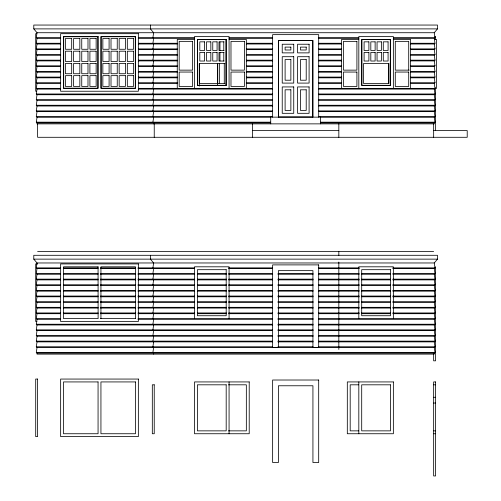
<?xml version="1.0" encoding="UTF-8"?>
<svg xmlns="http://www.w3.org/2000/svg" width="501" height="501" viewBox="0 0 501 501"><rect width="100%" height="100%" fill="white"/><g stroke="black" fill="none" stroke-linecap="round" stroke-linejoin="round"><path stroke-width="0.75" d="M60.646 38.364L37.024 38.364L36.291 37.631L37.024 32.728L33.786 28.889L33.786 25.05L437.492 25.05L437.492 28.889L434.254 32.728L434.987 37.631L434.254 38.364L393.36 38.364M60.646 44L37.024 44L36.291 43.268L37.024 38.364M60.646 49.637L37.024 49.637L36.291 48.904L37.024 44M60.646 55.273L37.024 55.273L36.291 54.54L37.024 49.637M60.646 60.909L37.024 60.909L36.291 60.176L37.024 55.273M60.646 66.545L37.024 66.545L36.291 65.813L37.024 60.909M60.646 72.182L37.024 72.182L36.291 71.449L37.024 66.545M60.646 77.818L37.024 77.818L36.291 77.085L37.024 72.182M60.646 83.454L37.024 83.454L36.291 82.721L37.024 77.818M60.646 89.09L37.024 89.09L36.291 88.358L37.024 83.454M272.638 94.727L37.024 94.727L36.291 93.994L37.024 89.09M272.638 100.363L37.024 100.363L36.291 99.63L37.024 94.727M272.638 105.999L37.024 105.999L36.291 105.266L37.024 100.363M272.638 111.635L37.024 111.635L36.291 110.903L37.024 105.999M270.715 117.272L37.024 117.272L36.291 116.539L37.024 111.635M270.715 122.908L37.024 122.908L36.291 122.175L37.024 117.272M60.502 268.605L37.024 268.605L36.291 267.872L37.024 262.969L33.786 259.136L33.786 255.297L437.492 255.297L437.492 259.136L434.254 262.969L434.987 267.872L434.254 268.605L392.822 268.605M60.502 274.241L37.024 274.241L36.291 273.508L37.024 268.605M60.502 279.877L37.024 279.877L36.291 279.145L37.024 274.241M60.502 285.514L37.024 285.514L36.291 284.781L37.024 279.877M60.502 291.15L37.024 291.15L36.291 290.417L37.024 285.514M60.502 296.786L37.024 296.786L36.291 296.053L37.024 291.15M60.502 302.422L37.024 302.422L36.291 301.69L37.024 296.786M60.502 308.059L37.024 308.059L36.291 307.326L37.024 302.422M60.502 313.695L37.024 313.695L36.291 312.962L37.024 308.059M60.502 319.331L37.024 319.331L36.291 318.598L37.024 313.695M272.45 324.967L37.024 324.967L36.291 324.235L37.024 319.331M272.45 330.604L37.024 330.604L36.291 329.871L37.024 324.967M272.45 336.24L37.024 336.24L36.291 335.507L37.024 330.604M272.45 341.876L37.024 341.876L36.291 341.143L37.024 336.24M434.254 268.605L434.987 273.508L434.254 274.241L434.987 279.145L434.254 279.877L434.987 284.781L434.254 285.514L434.987 290.417L434.254 291.15L434.987 296.053L434.254 296.786L434.987 301.69L434.254 302.422L434.987 307.326L434.254 308.059L434.987 312.962L434.254 313.695L434.987 318.598L434.254 319.331L434.987 324.235L434.254 324.967L434.987 329.871L434.254 330.604L434.987 335.507L434.254 336.24L434.987 341.143L434.254 341.876L434.987 346.78L434.254 347.512L37.024 347.512L36.291 346.78L37.024 341.876M434.254 347.512L434.987 352.416L434.254 353.149L37.024 353.149L36.291 352.416L37.024 347.512M410.626 44L434.254 44L434.987 43.268L434.254 38.364M410.626 49.637L434.254 49.637L434.987 48.904L434.254 44M410.626 55.273L434.254 55.273L434.987 54.54L434.254 49.637M410.626 60.909L434.254 60.909L434.987 60.176L434.254 55.273M410.626 66.545L434.254 66.545L434.987 65.813L434.254 60.909M410.626 72.182L434.254 72.182L434.987 71.449L434.254 66.545M410.626 77.818L434.254 77.818L434.987 77.085L434.254 72.182M410.626 83.454L434.254 83.454L434.987 82.721L434.254 77.818M318.686 89.09L434.254 89.09L434.987 88.358L434.254 83.454M318.686 94.727L434.254 94.727L434.987 93.994L434.254 89.09M318.686 100.363L434.254 100.363L434.987 99.63L434.254 94.727M318.686 105.999L434.254 105.999L434.987 105.266L434.254 100.363M318.686 111.635L434.254 111.635L434.987 110.903L434.254 105.999M320.602 117.272L434.254 117.272L434.987 116.539L434.254 111.635M320.602 122.908L434.254 122.908L434.987 122.175L434.254 117.272M33.786 28.889L437.492 28.889M37.024 32.728L434.254 32.728M36.88 33.686L35.703 33.686L35.703 91.245L36.698 91.245M434.824 36.56L435.569 36.56L435.569 39.441M36.291 37.631L60.646 37.631M138.357 37.631L194.532 37.631M229.07 37.631L272.638 37.631M318.686 37.631L358.822 37.631M393.36 37.631L434.987 37.631M138.357 38.364L194.532 38.364M229.07 38.364L272.638 38.364M318.686 38.364L358.822 38.364M194.532 39.441L177.26 39.441L177.26 88.37M229.07 39.441L246.335 39.441L246.335 88.37M358.822 39.441L341.55 39.441L341.55 88.37M393.36 39.441L410.626 39.441L410.626 88.37M434.411 39.441L436.528 39.441L436.528 88.37L318.686 88.358M224.066 41.84L218.993 41.84L218.993 50.476L224.066 50.476M36.291 43.268L60.646 43.268M138.357 43.268L177.26 43.268M246.335 43.268L272.638 43.268M318.686 43.268L341.55 43.268M410.626 43.268L434.987 43.268M138.357 44L177.26 44M246.335 44L272.638 44M318.686 44L341.55 44M36.291 48.904L60.646 48.904M138.357 48.904L177.26 48.904M246.335 48.904L272.638 48.904M318.686 48.904L341.55 48.904M410.626 48.904L434.987 48.904M138.357 49.637L177.26 49.637M246.335 49.637L272.638 49.637M318.686 49.637L341.55 49.637M224.066 52.392L218.993 52.392L218.993 61.028L224.066 61.028M36.291 54.54L60.646 54.54M138.357 54.54L177.26 54.54M246.335 54.54L272.638 54.54M318.686 54.54L341.55 54.54M410.626 54.54L434.987 54.54M138.357 55.273L177.26 55.273M246.335 55.273L272.638 55.273M318.686 55.273L341.55 55.273M36.291 60.176L60.646 60.176M138.357 60.176L177.26 60.176M246.335 60.176L272.638 60.176M318.686 60.176L341.55 60.176M410.626 60.176L434.987 60.176M138.357 60.909L177.26 60.909M246.335 60.909L272.638 60.909M318.686 60.909L341.55 60.909M224.93 63.427L199.329 63.427L199.329 83.573L224.93 83.573M36.291 65.813L60.646 65.813M138.357 65.813L177.26 65.813M246.335 65.813L272.638 65.813M318.686 65.813L341.55 65.813M410.626 65.813L434.987 65.813M138.357 66.545L177.26 66.545M246.335 66.545L272.638 66.545M318.686 66.545L341.55 66.545M409.248 70.14L395.276 70.14L395.276 41.358L408.71 41.358L408.71 70.14M36.291 71.449L60.646 71.449M138.357 71.449L177.26 71.449M246.335 71.449L272.638 71.449M318.686 71.449L341.55 71.449M410.626 71.449L434.987 71.449M138.357 72.182L177.26 72.182M246.335 72.182L272.638 72.182M318.686 72.182L341.55 72.182M36.291 77.085L60.646 77.085M138.357 77.085L177.26 77.085M246.335 77.085L272.638 77.085M318.686 77.085L341.55 77.085M410.626 77.085L434.987 77.085M138.357 77.818L177.26 77.818M246.335 77.818L272.638 77.818M318.686 77.818L341.55 77.818M36.291 82.721L60.646 82.721M138.357 82.721L177.26 82.721M246.335 82.721L272.638 82.721M318.686 82.721L341.55 82.721M410.626 82.721L434.987 82.721M138.357 83.454L177.26 83.454M246.335 83.454L272.638 83.454M318.686 83.454L341.55 83.454M226.189 85.295L197.601 85.295L197.601 39.635L226.001 39.635L226.001 85.295M36.291 88.358L60.646 88.358M138.357 88.358L272.638 88.358M138.357 89.09L272.638 89.09M36.291 93.994L272.638 93.994M318.686 93.994L434.987 93.994M36.291 99.63L272.638 99.63M318.686 99.63L434.987 99.63M36.291 105.266L272.638 105.266M318.686 105.266L434.987 105.266M36.291 110.903L272.638 110.903M318.686 110.903L434.987 110.903M36.291 116.539L272.638 116.539M318.686 116.539L434.987 116.539M36.291 122.175L270.715 122.175M320.602 122.175L434.987 122.175M252.491 130.579L338.833 130.579M433.653 130.579L467.214 130.579L467.214 137.293L37.619 137.293L37.619 123.866M37.619 251.577L433.653 251.577M33.786 259.136L437.492 259.136M37.024 262.969L434.254 262.969M37.619 263.933L35.703 263.933L35.703 321.492L36.98 321.492M36.291 267.872L60.552 267.872M63.683 267.872L98.121 267.872M100.469 267.872L135.69 267.872M138.038 267.872L194.319 267.872M228.7 267.872L272.456 267.872M318.561 267.872L359.192 267.872M392.79 267.872L434.987 267.872M63.633 268.605L98.071 268.605M100.419 268.605L135.639 268.605M137.988 268.605L194.282 268.605M228.675 268.605L272.45 268.605M318.567 268.605L359.211 268.605M36.291 273.508L60.552 273.508M63.683 273.508L98.121 273.508M100.469 273.508L135.69 273.508M138.038 273.508L194.319 273.508M197.444 273.508L226.358 273.508M228.7 273.508L272.456 273.508M277.93 273.508L313.087 273.508M318.561 273.508L359.192 273.508M361.534 273.508L390.448 273.508M392.79 273.508L434.987 273.508M63.633 274.241L98.071 274.241M100.419 274.241L135.639 274.241M137.988 274.241L194.282 274.241M197.413 274.241L226.333 274.241M228.675 274.241L272.45 274.241M277.923 274.241L313.094 274.241M318.567 274.241L359.211 274.241M361.559 274.241L390.479 274.241M392.822 274.241L434.254 274.241M36.291 279.145L60.552 279.145M63.683 279.145L98.121 279.145M100.469 279.145L135.69 279.145M138.038 279.145L194.319 279.145M197.444 279.145L226.358 279.145M228.7 279.145L272.456 279.145M277.93 279.145L313.087 279.145M318.561 279.145L359.192 279.145M361.534 279.145L390.448 279.145M392.79 279.145L434.987 279.145M63.633 279.877L98.071 279.877M100.419 279.877L135.639 279.877M137.988 279.877L194.282 279.877M197.413 279.877L226.333 279.877M228.675 279.877L272.45 279.877M277.923 279.877L313.094 279.877M318.567 279.877L359.211 279.877M361.559 279.877L390.479 279.877M392.822 279.877L434.254 279.877M36.291 284.781L60.552 284.781M63.683 284.781L98.121 284.781M100.469 284.781L135.69 284.781M138.038 284.781L194.319 284.781M197.444 284.781L226.358 284.781M228.7 284.781L272.456 284.781M277.93 284.781L313.087 284.781M318.561 284.781L359.192 284.781M361.534 284.781L390.448 284.781M392.79 284.781L434.987 284.781M63.633 285.514L98.071 285.514M100.419 285.514L135.639 285.514M137.988 285.514L194.282 285.514M197.413 285.514L226.333 285.514M228.675 285.514L272.45 285.514M277.923 285.514L313.094 285.514M318.567 285.514L359.211 285.514M361.559 285.514L390.479 285.514M392.822 285.514L434.254 285.514M36.291 290.417L60.552 290.417M63.683 290.417L98.121 290.417M100.469 290.417L135.69 290.417M138.038 290.417L194.319 290.417M197.444 290.417L226.358 290.417M228.7 290.417L272.456 290.417M277.93 290.417L313.087 290.417M318.561 290.417L359.192 290.417M361.534 290.417L390.448 290.417M392.79 290.417L434.987 290.417M63.633 291.15L98.071 291.15M100.419 291.15L135.639 291.15M137.988 291.15L194.282 291.15M197.413 291.15L226.333 291.15M228.675 291.15L272.45 291.15M277.923 291.15L313.094 291.15M318.567 291.15L359.211 291.15M361.559 291.15L390.479 291.15M392.822 291.15L434.254 291.15M36.291 296.053L60.552 296.053M63.683 296.053L98.121 296.053M100.469 296.053L135.69 296.053M138.038 296.053L194.319 296.053M197.444 296.053L226.358 296.053M228.7 296.053L272.456 296.053M277.93 296.053L313.087 296.053M318.561 296.053L359.192 296.053M361.534 296.053L390.448 296.053M392.79 296.053L434.987 296.053M63.633 296.786L98.071 296.786M100.419 296.786L135.639 296.786M137.988 296.786L194.282 296.786M197.413 296.786L226.333 296.786M228.675 296.786L272.45 296.786M277.923 296.786L313.094 296.786M318.567 296.786L359.211 296.786M361.559 296.786L390.479 296.786M392.822 296.786L434.254 296.786M36.291 301.69L60.552 301.69M63.683 301.69L98.121 301.69M100.469 301.69L135.69 301.69M138.038 301.69L194.319 301.69M197.444 301.69L226.358 301.69M228.7 301.69L272.456 301.69M277.93 301.69L313.087 301.69M318.561 301.69L359.192 301.69M361.534 301.69L390.448 301.69M392.79 301.69L434.987 301.69M63.633 302.422L98.071 302.422M100.419 302.422L135.639 302.422M137.988 302.422L194.282 302.422M197.413 302.422L226.333 302.422M228.675 302.422L272.45 302.422M277.923 302.422L313.094 302.422M318.567 302.422L359.211 302.422M361.559 302.422L390.479 302.422M392.822 302.422L434.254 302.422M36.291 307.326L60.552 307.326M63.683 307.326L98.121 307.326M100.469 307.326L135.69 307.326M138.038 307.326L194.319 307.326M197.444 307.326L226.358 307.326M228.7 307.326L272.456 307.326M277.93 307.326L313.087 307.326M318.561 307.326L359.192 307.326M361.534 307.326L390.448 307.326M392.79 307.326L434.987 307.326M63.633 308.059L98.071 308.059M100.419 308.059L135.639 308.059M137.988 308.059L194.282 308.059M197.413 308.059L226.333 308.059M228.675 308.059L272.45 308.059M277.923 308.059L313.094 308.059M318.567 308.059L359.211 308.059M361.559 308.059L390.479 308.059M392.822 308.059L434.254 308.059M36.291 312.962L60.552 312.962M63.683 312.962L98.121 312.962M100.469 312.962L135.69 312.962M138.038 312.962L194.319 312.962M197.444 312.962L226.358 312.962M228.7 312.962L272.456 312.962M277.93 312.962L313.087 312.962M318.561 312.962L359.192 312.962M361.534 312.962L390.448 312.962M392.79 312.962L434.987 312.962M63.633 313.695L98.071 313.695M100.419 313.695L135.639 313.695M137.988 313.695L194.282 313.695M197.413 313.695L226.333 313.695M228.675 313.695L272.45 313.695M277.923 313.695L313.094 313.695M318.567 313.695L359.211 313.695M361.559 313.695L390.479 313.695M392.822 313.695L434.254 313.695M36.291 318.598L60.552 318.598M100.469 318.598L135.69 318.598M138.038 318.598L272.456 318.598M277.93 318.598L313.087 318.598M318.561 318.598L434.987 318.598M137.988 319.331L272.45 319.331M277.923 319.331L313.094 319.331M318.567 319.331L434.254 319.331M36.291 324.235L272.456 324.235M277.93 324.235L313.087 324.235M318.561 324.235L434.987 324.235M277.923 324.967L313.094 324.967M318.567 324.967L434.254 324.967M36.291 329.871L272.456 329.871M277.93 329.871L313.087 329.871M318.561 329.871L434.987 329.871M277.923 330.604L313.094 330.604M318.567 330.604L434.254 330.604M36.291 335.507L272.456 335.507M277.93 335.507L313.087 335.507M318.561 335.507L434.987 335.507M277.923 336.24L313.094 336.24M318.567 336.24L434.254 336.24M36.291 341.143L272.456 341.143M277.93 341.143L313.087 341.143M318.561 341.143L434.987 341.143M277.923 341.876L313.094 341.876M318.567 341.876L434.254 341.876M36.291 346.78L272.456 346.78M277.93 346.78L313.087 346.78M318.561 346.78L434.987 346.78M36.291 352.416L434.987 352.416M228.443 384.812L246.335 384.812L246.335 430.86L228.443 430.86M358.747 384.812L350.186 384.812L350.186 430.86L358.747 430.86M433.653 384.812L435.569 384.812M433.653 397.28L435.569 397.28M433.653 403.036L435.569 403.036M433.653 430.86L435.569 430.86M433.653 433.741L435.569 433.741M435.569 87.6L435.569 130.579M435.569 266.808L435.569 360.826L433.653 360.826L433.653 353.819M434.254 122.908L434.254 123.866L37.024 123.866L37.024 122.908M434.254 353.149L434.254 354.113L37.024 354.113L37.024 353.149M433.653 123.866L433.653 137.293M393.36 88.37L393.36 36.56L358.822 36.56L358.822 88.37M393.36 318.617L393.36 266.808L358.822 266.808L358.822 318.617M388.914 63.295L388.914 83.586M358.822 381.931L358.822 433.741M338.833 123.866L338.833 137.293M338.833 251.577L338.833 255.472M338.833 262.054L338.833 349.435M320.602 123.866L320.602 117.146L270.715 117.146L270.715 123.866M318.686 117.146L318.686 34.644L272.638 34.644L272.638 117.146M312.931 117.146L312.931 40.399L278.393 40.399L278.393 117.146M252.491 123.866L252.491 137.293M229.07 88.37L229.07 36.56L194.532 36.56L194.532 88.37M229.07 318.617L229.07 266.808L194.532 266.808L194.532 318.617M229.07 381.931L229.07 433.741M224.273 63.427L224.273 83.573M223.79 41.84L223.79 50.476M223.79 52.392L223.79 61.028M219.952 41.84L219.952 50.476M219.952 52.392L219.952 61.028M219.476 63.427L219.476 83.573M217.747 63.627L217.747 83.748M217.553 63.633L217.553 85.489M199.304 63.658L199.304 86.141M154.239 123.866L154.239 137.293M153.638 123.866L153.638 122.908L152.905 122.175L153.638 117.272L152.905 116.539L153.638 111.635L152.905 110.903L153.638 105.999L152.905 105.266L153.638 100.363L152.905 99.63L153.638 94.727L152.905 93.994L153.638 89.09L152.905 88.358L153.638 83.454L152.905 82.721L153.638 77.818L152.905 77.085L153.638 72.182L152.905 71.449L153.638 66.545L152.905 65.813L153.638 60.909L152.905 60.176L153.638 55.273L152.905 54.54L153.638 49.637L152.905 48.904L153.638 44L152.905 43.268L153.638 38.364L152.905 37.631L153.638 32.728L150.4 28.889L150.4 25.05M153.638 354.113L153.638 353.149L152.905 352.416L153.638 347.512L152.905 346.78L153.638 341.876L152.905 341.143L153.638 336.24L152.905 335.507L153.638 330.604L152.905 329.871L153.638 324.967L152.905 324.235L153.638 319.331L152.905 318.598L153.638 313.695L152.905 312.962L153.638 308.059L152.905 307.326L153.638 302.422L152.905 301.69L153.638 296.786L152.905 296.053L153.638 291.15L152.905 290.417L153.638 285.514L152.905 284.781L153.638 279.877L152.905 279.145L153.638 274.241L152.905 273.508L153.638 268.605L152.905 267.872L153.638 262.969L150.4 259.136L150.4 255.297M135.477 318.617L135.477 266.808L100.939 266.808L100.939 318.617M138.357 33.686L60.646 33.686L60.646 91.245L138.357 91.245L138.357 33.686M98.064 36.56L63.527 36.56L63.527 88.37L98.064 88.37L98.064 36.56M135.477 36.56L100.939 36.56L100.939 88.37L135.477 88.37L135.477 36.56M97.87 36.755L63.715 36.755L63.715 88.176L97.87 88.176L97.87 36.755M135.283 36.755L101.133 36.755L101.133 88.176L135.283 88.176L135.283 36.755M71.681 38.483L65.443 38.483L65.443 49.273L71.681 49.273L71.681 38.483M79.834 38.483L73.597 38.483L73.597 49.273L79.834 49.273L79.834 38.483M87.988 38.483L81.751 38.483L81.751 49.273L87.988 49.273L87.988 38.483M96.142 38.483L89.904 38.483L89.904 49.273L96.142 49.273L96.142 38.483M109.093 38.483L102.855 38.483L102.855 49.273L109.093 49.273L109.093 38.483M117.247 38.483L111.015 38.483L111.015 49.273L117.247 49.273L117.247 38.483M125.4 38.483L119.169 38.483L119.169 49.273L125.4 49.273L125.4 38.483M133.56 38.483L127.323 38.483L127.323 49.273L133.56 49.273L133.56 38.483M226.189 39.441L197.407 39.441L197.407 85.489L226.189 85.489L226.189 39.441M390.479 39.441L361.703 39.441L361.703 85.489L390.479 85.489L390.479 39.441M390.292 39.635L361.891 39.635L361.891 85.295L390.292 85.295L390.292 39.635M312.737 40.594L278.581 40.594L278.581 116.958L312.737 116.958L312.737 40.594M192.616 41.358L179.183 41.358L179.183 70.14L192.616 70.14L192.616 41.358M244.419 41.358L230.986 41.358L230.986 70.14L244.419 70.14L244.419 41.358M356.906 41.358L343.473 41.358L343.473 70.14L356.906 70.14L356.906 41.358M204.602 41.84L199.805 41.84L199.805 50.476L204.602 50.476L204.602 41.84M210.84 41.84L206.525 41.84L206.525 50.476L210.84 50.476L210.84 41.84M217.077 41.84L212.762 41.84L212.762 50.476L217.077 50.476L217.077 41.84M368.893 41.84L364.095 41.84L364.095 50.476L368.893 50.476L368.893 41.84M375.13 41.84L370.815 41.84L370.815 50.476L375.13 50.476L375.13 41.84M381.367 41.84L377.053 41.84L377.053 50.476L381.367 50.476L381.367 41.84M388.081 41.84L383.284 41.84L383.284 50.476L388.081 50.476L388.081 41.84M293.743 44.238L282.232 44.238L282.232 52.874L293.743 52.874L293.743 44.238M309.092 44.238L297.581 44.238L297.581 52.874L309.092 52.874L309.092 44.238M290.862 47.113L285.107 47.113L285.107 49.994L290.862 49.994L290.862 47.113M306.211 47.113L300.456 47.113L300.456 49.994L306.211 49.994L306.211 47.113M71.681 51.19L65.443 51.19L65.443 61.504L71.681 61.504L71.681 51.19M79.834 51.19L73.597 51.19L73.597 61.504L79.834 61.504L79.834 51.19M87.988 51.19L81.751 51.19L81.751 61.504L87.988 61.504L87.988 51.19M96.142 51.19L89.904 51.19L89.904 61.504L96.142 61.504L96.142 51.19M109.093 51.19L102.855 51.19L102.855 61.504L109.093 61.504L109.093 51.19M117.247 51.19L111.015 51.19L111.015 61.504L117.247 61.504L117.247 51.19M125.4 51.19L119.169 51.19L119.169 61.504L125.4 61.504L125.4 51.19M133.56 51.19L127.323 51.19L127.323 61.504L133.56 61.504L133.56 51.19M204.602 52.392L199.805 52.392L199.805 61.028L204.602 61.028L204.602 52.392M210.84 52.392L206.525 52.392L206.525 61.028L210.84 61.028L210.84 52.392M217.077 52.392L212.762 52.392L212.762 61.028L217.077 61.028L217.077 52.392M368.893 52.392L364.095 52.392L364.095 61.028L368.893 61.028L368.893 52.392M375.13 52.392L370.815 52.392L370.815 61.028L375.13 61.028L375.13 52.392M381.367 52.392L377.053 52.392L377.053 61.028L381.367 61.028L381.367 52.392M388.081 52.392L383.284 52.392L383.284 61.028L388.081 61.028L388.081 52.392M293.743 56.707L282.232 56.707L282.232 83.091L293.743 83.091L293.743 56.707M309.092 56.707L297.581 56.707L297.581 83.091L309.092 83.091L309.092 56.707M290.862 59.588L285.107 59.588L285.107 80.216L290.862 80.216L290.862 59.588M306.211 59.588L300.456 59.588L300.456 80.216L306.211 80.216L306.211 59.588M71.681 63.427L65.443 63.427L65.443 73.735L71.681 73.735L71.681 63.427M79.834 63.427L73.597 63.427L73.597 73.735L79.834 73.735L79.834 63.427M87.988 63.427L81.751 63.427L81.751 73.735L87.988 73.735L87.988 63.427M96.142 63.427L89.904 63.427L89.904 73.735L96.142 73.735L96.142 63.427M109.093 63.427L102.855 63.427L102.855 73.735L109.093 73.735L109.093 63.427M117.247 63.427L111.015 63.427L111.015 73.735L117.247 73.735L117.247 63.427M125.4 63.427L119.169 63.427L119.169 73.735L125.4 73.735L125.4 63.427M133.56 63.427L127.323 63.427L127.323 73.735L133.56 73.735L133.56 63.427M388.563 63.427L363.62 63.427L363.62 83.573L388.563 83.573L388.563 63.427M192.616 72.056L179.183 72.056L179.183 86.448L192.616 86.448L192.616 72.056M244.419 72.056L230.986 72.056L230.986 86.448L244.419 86.448L244.419 72.056M356.906 72.056L343.473 72.056L343.473 86.448L356.906 86.448L356.906 72.056M408.71 72.056L395.276 72.056L395.276 86.448L408.71 86.448L408.71 72.056M71.681 75.657L65.443 75.657L65.443 86.448L71.681 86.448L71.681 75.657M79.834 75.657L73.597 75.657L73.597 86.448L79.834 86.448L79.834 75.657M87.988 75.657L81.751 75.657L81.751 86.448L87.988 86.448L87.988 75.657M96.142 75.657L89.904 75.657L89.904 86.448L96.142 86.448L96.142 75.657M109.093 75.657L102.855 75.657L102.855 86.448L109.093 86.448L109.093 75.657M117.247 75.657L111.015 75.657L111.015 86.448L117.247 86.448L117.247 75.657M125.4 75.657L119.169 75.657L119.169 86.448L125.4 86.448L125.4 75.657M133.56 75.657L127.323 75.657L127.323 86.448L133.56 86.448L133.56 75.657M293.743 86.93L282.232 86.93L282.232 113.314L293.743 113.314L293.743 86.93M309.092 86.93L297.581 86.93L297.581 113.314L309.092 113.314L309.092 86.93M290.862 89.804L285.107 89.804L285.107 110.433L290.862 110.433L290.862 89.804M306.211 89.804L300.456 89.804L300.456 110.433L306.211 110.433L306.211 89.804M138.357 263.933L60.646 263.933L60.646 321.492L138.357 321.492L138.357 263.933M318.686 264.891L272.638 264.891L272.638 347.393L278.393 347.393L278.393 270.646L312.931 270.646L312.931 347.393L318.686 347.393L318.686 264.891M98.064 266.808L63.527 266.808L63.527 318.617L98.121 318.598L98.064 266.808M226.189 269.688L197.407 269.688L197.407 315.736L226.189 315.736L226.189 269.688M390.479 269.688L361.703 269.688L361.703 315.736L390.479 315.736L390.479 269.688M37.619 379.057L35.703 379.057L35.703 436.615L37.619 436.615L37.619 379.057M138.357 379.057L60.646 379.057L60.646 436.615L138.357 436.615L138.357 379.057M318.686 380.015L272.638 380.015L272.638 462.517L278.393 462.517L278.393 385.77L312.931 385.77L312.931 462.517L318.686 462.517L318.686 380.015M98.064 381.931L63.527 381.931L63.527 433.741L98.064 433.741L98.064 381.931M135.477 381.931L100.939 381.931L100.939 433.741L135.477 433.741L135.477 381.931M249.216 381.931L194.532 381.931L194.532 433.741L249.216 433.741L249.216 381.931M393.36 381.931L347.312 381.931L347.312 433.741L393.36 433.741L393.36 381.931M435.569 381.931L433.653 381.931L433.653 475.95L435.569 475.95L435.569 381.931M154.239 384.812L152.317 384.812L152.317 433.741L154.239 433.741L154.239 384.812M226.189 384.812L197.407 384.812L197.407 430.86L226.189 430.86L226.189 384.812M390.479 384.812L361.703 384.812L361.703 430.86L390.479 430.86L390.479 384.812"/></g></svg>
